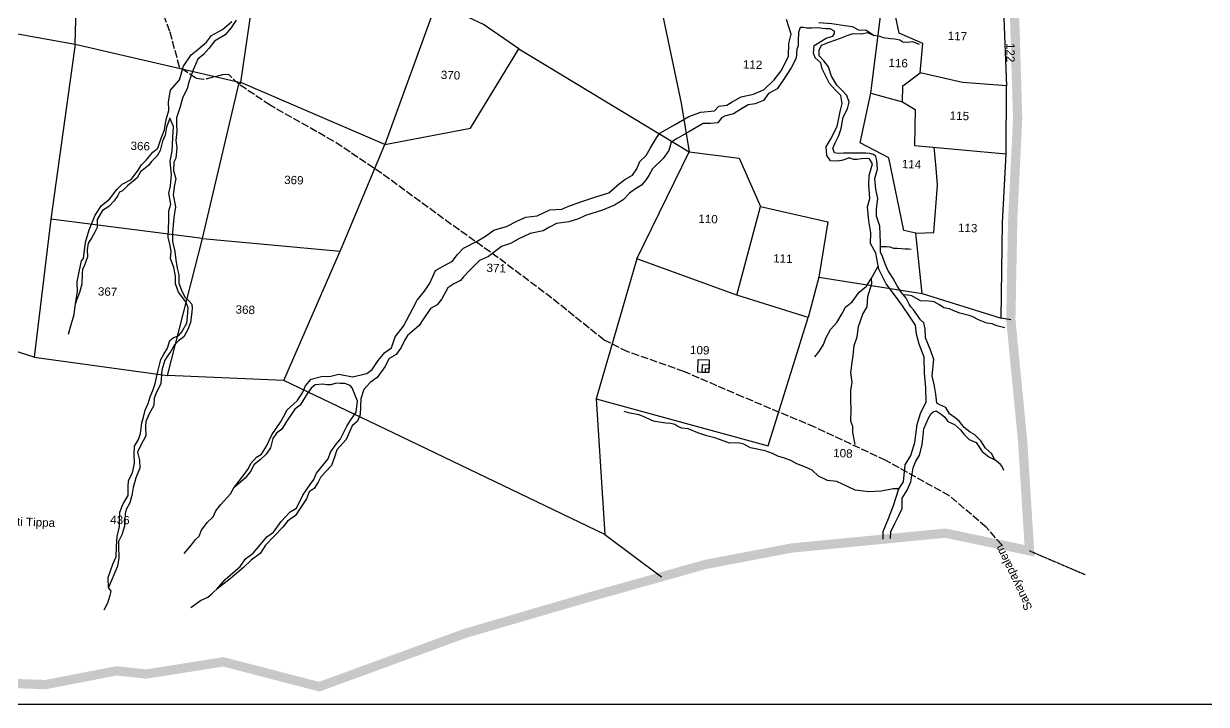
# Model space of a CAD drawing. Header units: inches. Extents: x 346063 to 354760, y 1581753 to 1587896.
# Drawn here: x 351302 to 353155, y 1581753 to 1582819 of the extents above; entities that cross this region are included whole.
import ezdxf

# ---------------------------------------------------------------- set-up
doc = ezdxf.new("R2010")
doc.units = ezdxf.units.IN
doc.header["$MEASUREMENT"] = 0
for name, pattern in [('ACAD_ISO02W100', [15, 12, -3]), ('ACAD_ISO03W100', [30, 12, -18]), ('BORDER', [1.75, 0.5, -0.25, 0.5, -0.25, 0, -0.25])]:
    doc.linetypes.add(name, pattern=pattern)
for name, color, linetype in [('C LINE COO', 6, 'Continuous'), ('CARTTRACK', 30, 'ACAD_ISO02W100'), ('NALA', 4, 'Continuous'), ('SQUAREWELL', 5, 'Continuous'), ('SURVEY_BND', 7, 'Continuous'), ('SURVEY_NO', 7, 'Continuous')]:
    doc.layers.add(name, color=color, linetype=linetype)
doc.layers.add('VILL_BOUNDARY', color=6, linetype='BORDER', lineweight=30)
doc.styles.get("Standard").update_dxf_attribs({"font": 'arial.ttf'})

msp = doc.modelspace()

# ---------------------------------------------------------------- linework, layer by layer
at = {"layer": 'C LINE COO', "color": 0}
msp.add_lwpolyline([(346063, 1581753.1), (354759.8, 1581753.1), (354759.8, 1587895.7), (346063, 1587895.7), (346063, 1581753.1)], dxfattribs=at)
at = {"layer": 'CARTTRACK'}
msp.add_lwpolyline([(352834, 1582002.6), (352809.6, 1582030.6), (352752.1, 1582079.6), (352652.7, 1582135), (352541.5, 1582186.9), (352429, 1582234.2), (352337, 1582273.9), (352248.5, 1582305.1), (352211.2, 1582323.5), (352129.4, 1582389.1), (352045.6, 1582452.1), (351972, 1582504.6), (351863.2, 1582584.1), (351787.4, 1582634.9), (351688.4, 1582691), (351639.1, 1582724), (351623.6, 1582739.1), (351613.7, 1582738.7), (351584.2, 1582731.2), (351571.8, 1582733.3), (351546.4, 1582750.7), (351531.2, 1582806.6), (351511.5, 1582860.3)], dxfattribs=at)
at = {"layer": 'NALA'}
for points in [[(351634.9, 1582824.4), (351626.8, 1582811.7), (351617.8, 1582801.4), (351601.2, 1582791.5), (351592.1, 1582780.1), (351583.8, 1582770.5), (351575.2, 1582763), (351567.7, 1582746.4), (351560.4, 1582725.5), (351558.3, 1582716.6), (351551.3, 1582703.6), (351546.6, 1582686.9), (351541.8, 1582671.6), (351541.5, 1582661.5), (351541.9, 1582650.5), (351540.7, 1582635.9), (351542.3, 1582624.5), (351540.4, 1582608.1), (351537.4, 1582602), (351536.9, 1582588.9), (351540.5, 1582575.7), (351538.5, 1582566.4), (351536.2, 1582550.9), (351539.8, 1582532.2), (351537.3, 1582515.5), (351535.5, 1582491.6), (351535.2, 1582477.8), (351539.2, 1582461.9), (351540.5, 1582449.2), (351542.4, 1582436.1), (351545.4, 1582425.6), (351545, 1582412.5), (351549.4, 1582401.6), (351554.5, 1582390.8), (351561.5, 1582384.4), (351565.5, 1582379.7), (351566.2, 1582373), (351564.8, 1582362.8), (351563.7, 1582351.1), (351559.4, 1582340.1), (351552.8, 1582328.3), (351544.8, 1582322.4), (351538.6, 1582316), (351532.3, 1582305), (351527.8, 1582299.5), (351523.5, 1582291.9), (351518.5, 1582276.5), (351516.8, 1582255.4), (351509.3, 1582239.2), (351506.8, 1582232.4), (351505.8, 1582220.9), (351498.9, 1582208), (351493.5, 1582195.8), (351493.2, 1582188.3), (351493.6, 1582173.5), (351485.3, 1582157.7), (351480.5, 1582148), (351483.4, 1582135.4), (351484, 1582122.6), (351477.7, 1582107.5), (351473.5, 1582092.4), (351471.6, 1582080), (351468.5, 1582068.8), (351462.5, 1582057.9), (351461, 1582051.6), (351459.9, 1582031.9), (351455.9, 1582018.4), (351450.9, 1582008.1), (351450.7, 1582001), (351451, 1581982.6), (351448.9, 1581969.4), (351435.3, 1581936), (351434.6, 1581951.5), (351442, 1581972.3), (351446.8, 1581984.2), (351447.4, 1582000.4), (351448.4, 1582015.7), (351452.4, 1582031.5), (351452.4, 1582039.4), (351452.9, 1582053.8), (351457.6, 1582066), (351465.6, 1582080.3), (351466, 1582093.8), (351466.6, 1582103.8), (351472.7, 1582115.7), (351476, 1582130.9), (351475.2, 1582144.5), (351475.7, 1582157.3), (351481.8, 1582167.5), (351485.4, 1582177), (351487.1, 1582194.1), (351490.1, 1582202.9), (351492.6, 1582213.7), (351497.4, 1582224), (351500.5, 1582234.6), (351504.5, 1582244.3), (351508.1, 1582255.2), (351512.1, 1582274.4), (351517, 1582293), (351521.9, 1582301.3), (351527.5, 1582310.6), (351531.2, 1582322.5), (351536.1, 1582326.7), (351545, 1582330.8), (351549.7, 1582336.5), (351557.8, 1582349.8), (351558.3, 1582354.7), (351559.4, 1582366), (351559.7, 1582373.8), (351556.9, 1582382.2), (351553, 1582387.4), (351544.7, 1582398.5), (351539.8, 1582411.4), (351539.8, 1582423.6), (351537.3, 1582437.2), (351532.4, 1582451.4), (351533.3, 1582462.8), (351531.1, 1582473.8), (351528.6, 1582484.8), (351529.3, 1582510.8), (351529.7, 1582525.9), (351532.7, 1582536.4), (351529.4, 1582553.2), (351532.2, 1582564.8), (351533.9, 1582581.9), (351531.4, 1582603.5), (351535, 1582619), (351536, 1582640.5), (351536.9, 1582657.6), (351531.2, 1582670.9), (351525.8, 1582656.9), (351524, 1582644.5), (351519.6, 1582634.7), (351516, 1582620), (351511.5, 1582611.7), (351502.4, 1582603.1), (351498, 1582597.3), (351490.3, 1582591.1), (351485.1, 1582587.1), (351480.1, 1582577.5), (351465, 1582564.7), (351457.2, 1582557.2), (351452.4, 1582554.8), (351449.7, 1582550), (351444.1, 1582541.2), (351435.8, 1582532.8), (351425.6, 1582526.1), (351417.3, 1582512.1), (351417.2, 1582499.6), (351413.5, 1582492.5), (351408.6, 1582483.1), (351403.1, 1582474.9), (351401.5, 1582464.5), (351402.2, 1582454), (351396.9, 1582439.2), (351394.2, 1582434.5), (351393.9, 1582427.1), (351393.4, 1582410.7), (351389.8, 1582398.1), (351384.4, 1582384.2), (351383.4, 1582380.6), (351386.6, 1582399.5), (351386.1, 1582414.5), (351389, 1582430.4), (351392.5, 1582447.5), (351396.1, 1582450.9), (351399, 1582476.9), (351404.9, 1582496.1), (351414.1, 1582518.8), (351423.9, 1582534.2), (351436.5, 1582544.1), (351448.2, 1582559.2), (351456.4, 1582567.4), (351470.5, 1582574.7), (351480.5, 1582588.1), (351486.7, 1582597.7), (351494.2, 1582605.3), (351504.6, 1582617.6), (351512.5, 1582624), (351517.4, 1582639.6), (351522.6, 1582652.6), (351525.2, 1582668.9), (351529.6, 1582682.9), (351529.2, 1582696.3), (351531.9, 1582714.5), (351546.2, 1582730.8), (351552.4, 1582752.1), (351564.6, 1582770), (351574.9, 1582778.5), (351588.4, 1582789.7), (351596.6, 1582800.4), (351613.6, 1582809.8), (351628.2, 1582822.1)], [(352648.2, 1582011.7), (352648.6, 1582023.7), (352656.8, 1582043.8), (352664.4, 1582064.5), (352672.8, 1582090.6), (352680, 1582101.4), (352682.8, 1582128.3), (352691.7, 1582142.7), (352698.2, 1582163.2), (352701.6, 1582191.4), (352707, 1582208.6), (352715.6, 1582226.7), (352715, 1582248.5), (352712.9, 1582271.5), (352712.5, 1582296.8), (352705, 1582317.1), (352700.6, 1582332.9), (352699, 1582346.8), (352690.8, 1582359.5), (352678.7, 1582377.2), (352669.4, 1582390), (352653.1, 1582411.7), (352641.6, 1582434.3), (352636.8, 1582459.7), (352628.3, 1582474.4), (352628.8, 1582491.2), (352625.9, 1582509.9), (352623.7, 1582531.8), (352627.3, 1582545), (352625.8, 1582566.4), (352626.3, 1582580.9), (352631.8, 1582599.5), (352627.1, 1582607.4), (352622.5, 1582607.6), (352614.3, 1582607.2), (352607.9, 1582606), (352601.8, 1582606.2), (352596.9, 1582608.2), (352593.5, 1582608.4), (352589.1, 1582606), (352583.3, 1582604.6), (352577.1, 1582603.3), (352565.8, 1582604.3), (352560.1, 1582612.2), (352559.2, 1582625.8), (352566.5, 1582638.3), (352576.1, 1582657.9), (352580.8, 1582681.5), (352584.2, 1582693.8), (352582.3, 1582706.4), (352573.5, 1582714.9), (352564.1, 1582725.2), (352552.6, 1582747.9), (352550.5, 1582757.7), (352542.1, 1582765.1), (352539.2, 1582772.4), (352540.3, 1582784.9), (352559.3, 1582795.9), (352569.7, 1582799.4), (352572.3, 1582803.4), (352572.2, 1582807), (352565.5, 1582810.5), (352559.2, 1582810.7), (352553.5, 1582811.1), (352549.9, 1582811.9), (352545.4, 1582812.1), (352537, 1582811.7), (352528.6, 1582812), (352523.8, 1582812.6), (352523.8, 1582812.6), (352518.6, 1582812.6), (352518.6, 1582812.6), (352515.8, 1582805.2), (352515.3, 1582791.3), (352515.1, 1582784), (352513.3, 1582779.1), (352512.3, 1582764.8), (352504.3, 1582749.7), (352491.6, 1582730.4), (352482.6, 1582716.7), (352469, 1582709.7), (352461.1, 1582698.6), (352447.9, 1582693.4), (352436.7, 1582691.8), (352426.3, 1582685.3), (352414, 1582677.8), (352399.7, 1582673.9), (352395.3, 1582671.3), (352389.3, 1582663.8), (352377.7, 1582662.6), (352366.5, 1582662.3), (352343.8, 1582649.3), (352325.5, 1582639), (352316.4, 1582633.2), (352312.5, 1582620), (352303.9, 1582607.8), (352287.2, 1582591.8), (352281.5, 1582581.2), (352276, 1582573.2), (352269.6, 1582566.2), (352258.9, 1582559.1), (352251, 1582553.7), (352241.3, 1582543.1), (352227.4, 1582534.5), (352208.7, 1582526.8), (352182.1, 1582518.4), (352171.4, 1582513.1), (352155.8, 1582508.5), (352136.8, 1582506), (352124.7, 1582499.9), (352115.9, 1582494.5), (352095.3, 1582490.3), (352076.8, 1582481.2), (352064.7, 1582474.5), (352050.7, 1582469.8), (352030.2, 1582454.4), (352016.3, 1582448.1), (352000.8, 1582432.8), (351991, 1582422.4), (351986.3, 1582416.9), (351976.1, 1582411.6), (351966.5, 1582405.1), (351957.3, 1582387.8), (351949.9, 1582378.8), (351939.3, 1582373), (351928.2, 1582356.9), (351921.7, 1582346.4), (351903.6, 1582330.8), (351898.6, 1582322.6), (351893.4, 1582311.6), (351885.8, 1582301), (351874.4, 1582294.6), (351868, 1582281.4), (351855.9, 1582265), (351844.9, 1582257.2), (351835.2, 1582245.8), (351830.3, 1582231.2), (351829.2, 1582206.8), (351824.8, 1582196.6), (351816.6, 1582189.4), (351813.1, 1582180.6), (351807.2, 1582167.7), (351792.5, 1582151.5), (351789.1, 1582140), (351784.3, 1582127), (351774.7, 1582116.9), (351766.9, 1582108.3), (351763.2, 1582101), (351757.4, 1582091.2), (351749.5, 1582085.8), (351745.4, 1582074.9), (351736, 1582060.7), (351727.9, 1582048.8), (351715.3, 1582039.7), (351708.2, 1582030.4), (351695.2, 1582016.8), (351681, 1582002.2), (351672.4, 1581989.4), (351658.6, 1581978.9), (351646.6, 1581967.3), (351625.7, 1581949.6), (351604.7, 1581933.5), (351617.7, 1581948.5), (351641.2, 1581969), (351649.8, 1581981), (351661.4, 1581989.9), (351670.7, 1582000.4), (351682.8, 1582015.1), (351693.3, 1582022.9), (351705.5, 1582039.1), (351719.7, 1582054.7), (351729.7, 1582060.1), (351739.2, 1582080.6), (351751, 1582097.5), (351756.9, 1582105.2), (351760.9, 1582115.1), (351779, 1582137.3), (351782.6, 1582148.1), (351791.6, 1582160.2), (351798, 1582167.9), (351803, 1582178.4), (351808.3, 1582188.5), (351813.8, 1582196.9), (351822.8, 1582210.5), (351825.2, 1582227.9), (351816.8, 1582248.9), (351813.6, 1582252.4), (351805, 1582255.2), (351798, 1582255.4), (351791.6, 1582255.7), (351783.4, 1582253.2), (351777.2, 1582253.5), (351770.9, 1582254.6), (351758.8, 1582253.2), (351752.5, 1582248), (351746.6, 1582240.5), (351735.2, 1582221.6), (351727, 1582215.5), (351714, 1582195.7), (351706.3, 1582183.9), (351698.2, 1582177.4), (351692.2, 1582169.4), (351688.9, 1582154.6), (351681.8, 1582144.6), (351672.8, 1582135.8), (351662.9, 1582128.3), (351658.5, 1582119.2), (351649, 1582107), (351631.6, 1582092.2), (351647.6, 1582113), (351654.5, 1582122.5), (351658, 1582130.3), (351666.7, 1582140), (351674.6, 1582144.9), (351682.6, 1582157.3), (351690.9, 1582175.1), (351704.6, 1582195.1), (351709.4, 1582203.3), (351715.1, 1582214.2), (351730.4, 1582228.1), (351739, 1582241), (351743.5, 1582251.9), (351752.7, 1582262.3), (351768.7, 1582266.5), (351783.1, 1582267.1), (351795.7, 1582269.8), (351817.4, 1582266.1), (351839.7, 1582270.9), (351848.1, 1582277.2), (351857.2, 1582291.6), (351867.7, 1582304), (351878.1, 1582311.1), (351883.8, 1582328.6), (351897.1, 1582345.4), (351911.9, 1582372.6), (351918.5, 1582386), (351930.2, 1582400.1), (351938.1, 1582412.6), (351947.3, 1582432.6), (351959.3, 1582439), (351973.7, 1582447.1), (351981.3, 1582456.8), (351991.2, 1582467.1), (352012.3, 1582478.1), (352025.3, 1582486.2), (352038.4, 1582495.3), (352049.1, 1582498.5), (352058.6, 1582501.2), (352075.5, 1582510.3), (352088.6, 1582516), (352106.6, 1582517.8), (352126.4, 1582527.4), (352145.1, 1582528.6), (352154.5, 1582532.8), (352174.8, 1582539.8), (352196.9, 1582547.4), (352218.7, 1582554.2), (352235.4, 1582568.6), (352243.8, 1582574.7), (352255.9, 1582581.5), (352262.8, 1582591.7), (352267.1, 1582603.2), (352277.2, 1582612.3), (352284, 1582624.6), (352293.6, 1582639.9), (352298.5, 1582647.3), (352321.4, 1582660.6), (352343.9, 1582673.7), (352362.6, 1582680.3), (352384.2, 1582682.2), (352391.1, 1582689.9), (352403.4, 1582691.3), (352411.8, 1582696.3), (352426, 1582704.2), (352445.4, 1582708.2), (352461.8, 1582715.6), (352477.6, 1582730.9), (352488.5, 1582745.1), (352500.1, 1582767.3), (352500.8, 1582787.9), (352504.5, 1582802.5), (352496.9, 1582825.4)], [(352659.9, 1582012.8), (352660.5, 1582023.2), (352666.7, 1582036.2), (352672.8, 1582048.7), (352678.1, 1582059.6), (352678.3, 1582076), (352686.2, 1582088.5), (352691.5, 1582101.5), (352695.4, 1582123.2), (352699, 1582132.8), (352705.4, 1582143.3), (352709.2, 1582159.2), (352712, 1582184.6), (352719.5, 1582201.2), (352723.8, 1582208.7), (352726.9, 1582211.2), (352731.5, 1582212.5), (352739.2, 1582207.6), (352744.7, 1582202.5), (352749.8, 1582195.8), (352760.1, 1582191), (352769.4, 1582182.8), (352774.7, 1582176.3), (352783.3, 1582167.5), (352794.1, 1582162.8), (352803.6, 1582149), (352813.9, 1582140.5), (352823.3, 1582135.7), (352818.3, 1582146), (352808.5, 1582154.3), (352801.4, 1582165.5), (352791.7, 1582174.9), (352784.4, 1582179.1), (352775.1, 1582186.5), (352767.7, 1582195.7), (352761.1, 1582201.5), (352752.2, 1582207.7), (352746.4, 1582217.6), (352737.1, 1582222.2), (352732.2, 1582224.7), (352731, 1582238.9), (352728.7, 1582251.2), (352725.3, 1582267.6), (352727.8, 1582292.8), (352723, 1582306.5), (352714.9, 1582327), (352713.9, 1582341.1), (352712, 1582350.3), (352707, 1582355), (352701.2, 1582363.5), (352695.7, 1582370.7), (352691.9, 1582375.6), (352689.2, 1582379.9), (352684.6, 1582389), (352676.5, 1582398.5), (352670.5, 1582408.4), (352664.2, 1582420), (352655.9, 1582432.8), (352651.7, 1582442.6), (352647.4, 1582454.2), (352644.1, 1582461), (352644.4, 1582475.2), (352643.7, 1582490), (352643.4, 1582501.7), (352637.9, 1582517.6), (352637.8, 1582528.9), (352639.9, 1582545.1), (352636.7, 1582559.9), (352635.2, 1582576.2), (352639.7, 1582591.2), (352638.7, 1582604.4), (352636.7, 1582610.6), (352633.1, 1582614.2), (352627.6, 1582615.7), (352621.3, 1582615.9), (352615, 1582616.1), (352608.9, 1582616.3), (352586, 1582616), (352577.7, 1582615.3), (352571.9, 1582616.8), (352569.7, 1582623.2), (352573.1, 1582632.2), (352579, 1582643.9), (352582.8, 1582654.9), (352584.9, 1582666.9), (352585.7, 1582672.2), (352592.7, 1582685.6), (352595, 1582695.8), (352591.5, 1582706.6), (352583.5, 1582714.7), (352575.7, 1582722.7), (352567.6, 1582736.9), (352562.7, 1582751), (352555.5, 1582760.7), (352548, 1582768.5), (352548.2, 1582777.2), (352552, 1582785.3), (352563.6, 1582790), (352581.4, 1582796), (352592, 1582800.5), (352601.5, 1582803.5), (352615, 1582803.1), (352623.9, 1582805.1), (352633.6, 1582800.3), (352621.9, 1582808), (352610.1, 1582808.9), (352600.1, 1582814.1), (352588.2, 1582815.3), (352567.8, 1582818.6), (352547.7, 1582819.9)], [(352705.5, 1582786.4), (352694.3, 1582790.5), (352686.8, 1582789.3), (352679.4, 1582789.8), (352674.4, 1582793.2), (352666.8, 1582794.8), (352660.1, 1582795.3), (352649, 1582796.8), (352643.8, 1582798.5), (352633.6, 1582800.3)], [(352692.3, 1582465.5), (352687.9, 1582465.9), (352683.5, 1582466), (352677.3, 1582466.5), (352670.3, 1582466.7), (352665.3, 1582466.9), (352659.5, 1582469.1), (352653.7, 1582469.3), (352648.8, 1582469.5), (352644.3, 1582469.6)], [(352604.4, 1582159.9), (352600.8, 1582178.6), (352601.1, 1582188.1), (352597.8, 1582196.5), (352598.4, 1582214.9), (352597.8, 1582229.2), (352597.5, 1582244.5), (352599.9, 1582257.5), (352597.8, 1582272.3), (352599.7, 1582288.1), (352601.6, 1582299.3), (352602.9, 1582315.1), (352607.8, 1582328.7), (352609.9, 1582344.5), (352616.4, 1582364.2), (352623.1, 1582375.3), (352624.3, 1582391.9), (352630.5, 1582411.8), (352630.2, 1582420.4), (352640.7, 1582439.4)], [(352541.3, 1582297), (352547.9, 1582305.4), (352555, 1582316.4), (352559, 1582327.6), (352565.8, 1582340), (352576, 1582350.9), (352584.4, 1582364.8), (352589.5, 1582374.9), (352599.8, 1582383.4), (352611, 1582398.3), (352622.5, 1582407.7), (352630.2, 1582420.4)], [(352839.1, 1582342.6), (352826.4, 1582345.8), (352818.9, 1582348.9), (352810.9, 1582350.1), (352797.6, 1582355.2), (352788.8, 1582359.6), (352782.9, 1582362), (352768.5, 1582365.6), (352759.3, 1582369.4), (352752.1, 1582372.2), (352743.6, 1582373.9), (352736.5, 1582378.4), (352728.3, 1582383.3), (352719.9, 1582384.3), (352706.9, 1582384.8), (352693.1, 1582392.7), (352683.5, 1582394.4), (352680.6, 1582393.7)], [(351372.5, 1582332.9), (351377, 1582349.4), (351381.1, 1582363.4), (351383.4, 1582380.6)], [(352672.8, 1582090.6), (352664, 1582090.7), (352645.2, 1582086.6), (352626.1, 1582086), (352604.5, 1582088.3), (352593.8, 1582093.8), (352576, 1582102), (352561.3, 1582103.8), (352547.2, 1582110.3), (352537.3, 1582119.6), (352526.9, 1582124.3), (352513, 1582129.5), (352503.9, 1582134.7), (352494, 1582138.7), (352483.6, 1582141.6), (352474.9, 1582146), (352463.7, 1582149.9), (352440.6, 1582154.6), (352429.9, 1582160.4), (352421.4, 1582162.6), (352407.6, 1582161.8), (352399.1, 1582165.1), (352384.5, 1582170.3), (352372.4, 1582173.5), (352358.1, 1582178), (352342.9, 1582184.5), (352332.8, 1582185.5), (352326.9, 1582188.3), (352322.1, 1582191.4), (352315.9, 1582192.9), (352308, 1582193.2), (352290.5, 1582195.8), (352285.9, 1582197.7), (352274.1, 1582203.4), (352265.6, 1582206.5), (352249.4, 1582209.7), (352242.6, 1582211.4)], [(352837.6, 1582119.3), (352835, 1582125.4), (352831.9, 1582128.5), (352828.8, 1582131), (352823.3, 1582135.7)], [(351553.8, 1581989.5), (351565.2, 1582002.7), (351571.3, 1582011.3), (351577.3, 1582016.3), (351580.9, 1582026), (351589.7, 1582037.8), (351598.8, 1582046.7), (351603.4, 1582056.2), (351611, 1582066), (351626.3, 1582082.9), (351631.6, 1582092.2)], [(351428.5, 1581900.9), (351434.1, 1581912.1), (351437.9, 1581923.9), (351439.3, 1581930.3), (351435.3, 1581936)], [(351563.8, 1581904.7), (351579.2, 1581915.7), (351590.8, 1581920.7), (351597.1, 1581926), (351600.1, 1581929.1), (351604.7, 1581933.5)]]:
    msp.add_lwpolyline(points, dxfattribs=at)
at = {"layer": 'SQUAREWELL'}
for points in [[(352358.8, 1582293), (352375.9, 1582292.4), (352375.2, 1582272.4), (352358.1, 1582273)], [(352365.2, 1582285), (352375.6, 1582284.6), (352375.2, 1582272.4), (352364.8, 1582272.8)], [(352370.3, 1582278.8), (352375.4, 1582278.6), (352375.2, 1582272.4), (352370.1, 1582272.6)]]:
    msp.add_lwpolyline(points, close=True, dxfattribs=at)
at = {"layer": 'SURVEY_BND'}
for points in [[(350349, 1583823.8), (350463.5, 1583789.9), (350681.3, 1583759.1), (350726.9, 1583745.9), (350713.1, 1583508), (350752.6, 1583286), (350894.1, 1583254.7), (350871.3, 1583127.7), (350805.2, 1582862.7), (350958.5, 1582844.4), (351106.2, 1582836.5), (351382.6, 1582786.5), (351344.6, 1582512.5), (351318.5, 1582296.7), (351130.3, 1582356.2), (350953.4, 1582341.3), (350797.3, 1582213.1), (350767.8, 1582134.3)], [(351948.9, 1582851.9), (351867.6, 1582629.5), (351642.2, 1582726.9), (351668.9, 1582909.6), (351681, 1583063.1), (351687.2, 1583141.2), (351724.2, 1583139)], [(352077.9, 1582779.5), (352022.4, 1582817.6), (351948.9, 1582851.9), (352017.6, 1583029.9), (352037.9, 1583079.1)], [(352269, 1582994.8), (352331.9, 1582694.4), (352344.6, 1582618), (352422.7, 1582608), (352456, 1582532.7), (352561.6, 1582508.7), (352547.5, 1582422), (352709.2, 1582396.5), (352699.5, 1582490.7), (352680.6, 1582495), (352657.4, 1582609), (352612.6, 1582632.3), (352628.9, 1582710.2), (352645, 1582838.3)], [(351382.6, 1582786.5), (351387.1, 1582938.6), (351620.3, 1582921.9), (351668.9, 1582909.6)], [(352836.6, 1582840.9), (352841.3, 1582721.6), (352772.4, 1582726.7), (352706.5, 1582741.8), (352710.6, 1582788), (352673.3, 1582803.9), (352667.9, 1582831.3)], [(351382.6, 1582786.5), (351642.2, 1582726.9)], [(352212.2, 1582018.9), (351880.9, 1582178.2), (351709.8, 1582260.2), (351801, 1582470), (351867.6, 1582629.5), (352002, 1582655.3), (352077.9, 1582779.5), (352344.6, 1582618)], [(352628.9, 1582710.2), (352678.9, 1582696.3), (352679, 1582721.4), (352706.5, 1582741.8)], [(351582.1, 1582482.6), (351639.1, 1582724), (351642.2, 1582726.9)], [(352678.9, 1582696.3), (352698.5, 1582684.4), (352697.6, 1582628.1), (352841, 1582615.2), (352841.3, 1582721.6)], [(352419.1, 1582393.6), (352262.4, 1582450.8), (352344.6, 1582618)], [(352699.5, 1582490.7), (352727.5, 1582491.7), (352733.7, 1582565.8), (352731.3, 1582592.4), (352728.5, 1582625.3)], [(352709.2, 1582396.5), (352833.2, 1582357.8), (352835.5, 1582507), (352841, 1582615.2)], [(352547.5, 1582422), (352530.9, 1582358.6), (352419.1, 1582393.6), (352456, 1582532.7)], [(351582.1, 1582482.6), (351344.6, 1582512.5)], [(351709.8, 1582260.2), (351527.3, 1582268.2), (351582.1, 1582482.6), (351797.8, 1582462.4)], [(352262.4, 1582450.8), (352199, 1582231.4), (352468, 1582157.8), (352530.9, 1582358.6)], [(352848.3, 1582355.3), (352833.2, 1582357.8)], [(351318.5, 1582296.7), (351527.3, 1582268.2)], [(352199, 1582231.4), (352212.2, 1582018.9), (352301.4, 1581952.8)]]:
    msp.add_lwpolyline(points, dxfattribs=at)
at = {"layer": 'VILL_BOUNDARY', "color": 6, "linetype": 'ACAD_ISO03W100', "lineweight": -2, "ltscale": 3, "const_width": 14.5}
msp.add_lwpolyline([(352853.9, 1582840.1), (352859, 1582670.5), (352851.2, 1582509.4), (352848.3, 1582355.3), (352867, 1582163.5), (352877.6, 1581993.5), (352745.8, 1582021.1), (352504.3, 1581997.7), (352370.4, 1581972.2), (352188.4, 1581921.1), (351993.4, 1581864.1), (351765.2, 1581780.7), (351615.1, 1581819.6), (351494.2, 1581800.5), (351447.5, 1581805.5), (351336.5, 1581784), (351291.9, 1581785.5)], dxfattribs=at)
at = {"layer": 'VILL_BOUNDARY'}
msp.add_lwpolyline([(352877.6, 1581993.5), (352964.6, 1581956.3)], dxfattribs=at)

# ---------------------------------------------------------------- texts
at = {"layer": 'SURVEY_NO'}
for s, height, rotation, p in [('117', 13.02, 357.9733, (352749.3, 1582793.5)), ('122', 13.02, 270.0209, (352841.3, 1582788.6)), ('112', 13.02, 357.9733, (352428.5, 1582748.8)), ('116', 13.02, 357.9733, (352656.5, 1582751.2)), ('370', 13.02, 357.9733, (351955.3, 1582732.3)), ('115', 13.02, 357.9733, (352752.4, 1582668.6)), ('366', 13.02, 357.9733, (351469.4, 1582621.3)), ('114', 13.02, 357.9733, (352677.4, 1582592.8)), ('369', 13.02, 357.9733, (351710, 1582568)), ('110', 13.02, 357.9733, (352358.7, 1582507.1)), ('113', 13.02, 357.9733, (352765.4, 1582493.1)), ('111', 13.02, 357.9733, (352475.9, 1582445.1)), ('371', 13.02, 357.9733, (352026.9, 1582430.2)), ('367', 13.02, 357.9733, (351418.2, 1582393.3)), ('368', 13.02, 357.9733, (351633.9, 1582365)), ('109', 13.02, 357.9733, (352345.7, 1582301.7)), ('108', 13.02, 357.9733, (352569.9, 1582140.3)), ('Potti Tippa', 13.015, 357.9733, (351264.3, 1582033.8)), ('436', 13.02, 357.9733, (351437.6, 1582035.9)), ('Sanayapalem', 13.015, 115.4189, (352882.5, 1581903.9))]:
    msp.add_text(s, height=height, rotation=rotation, dxfattribs=at).set_placement(p)

doc.saveas('drawing.dxf')
